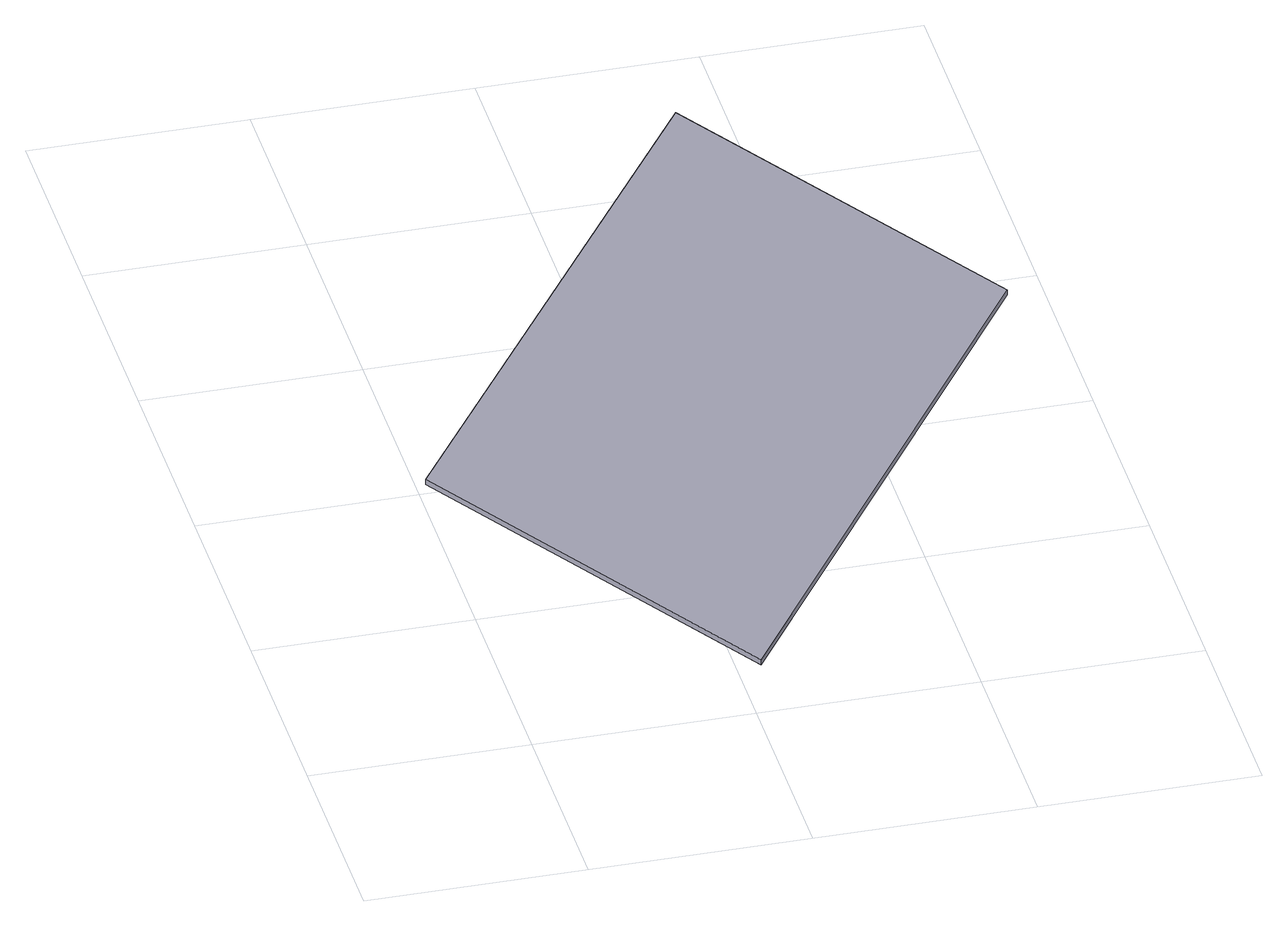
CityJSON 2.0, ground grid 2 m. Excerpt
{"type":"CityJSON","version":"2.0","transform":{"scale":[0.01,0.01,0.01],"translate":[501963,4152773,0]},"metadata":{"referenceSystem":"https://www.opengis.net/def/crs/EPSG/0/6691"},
"CityObjects":{
"bridge1":{"type":"Bridge","attributes":{"function":"01","FacilityIdAttribute.prefecture":"07","FacilityIdAttribute.city":"07212"},"geometry":[{"type":"Solid","lod":"1","boundaries":[[[[0,1,2,3]],[[2,4,5,3]],[[1,6,4,2]],[[0,7,6,1]],[[3,5,7,0]],[[4,6,7,5]]]]}]}
},
"vertices":[
[357,914,63],[9,414,63],[222,72,63],[568,577,63],[222,72,58],[568,577,58],[9,414,58],[357,914,58]
]}
